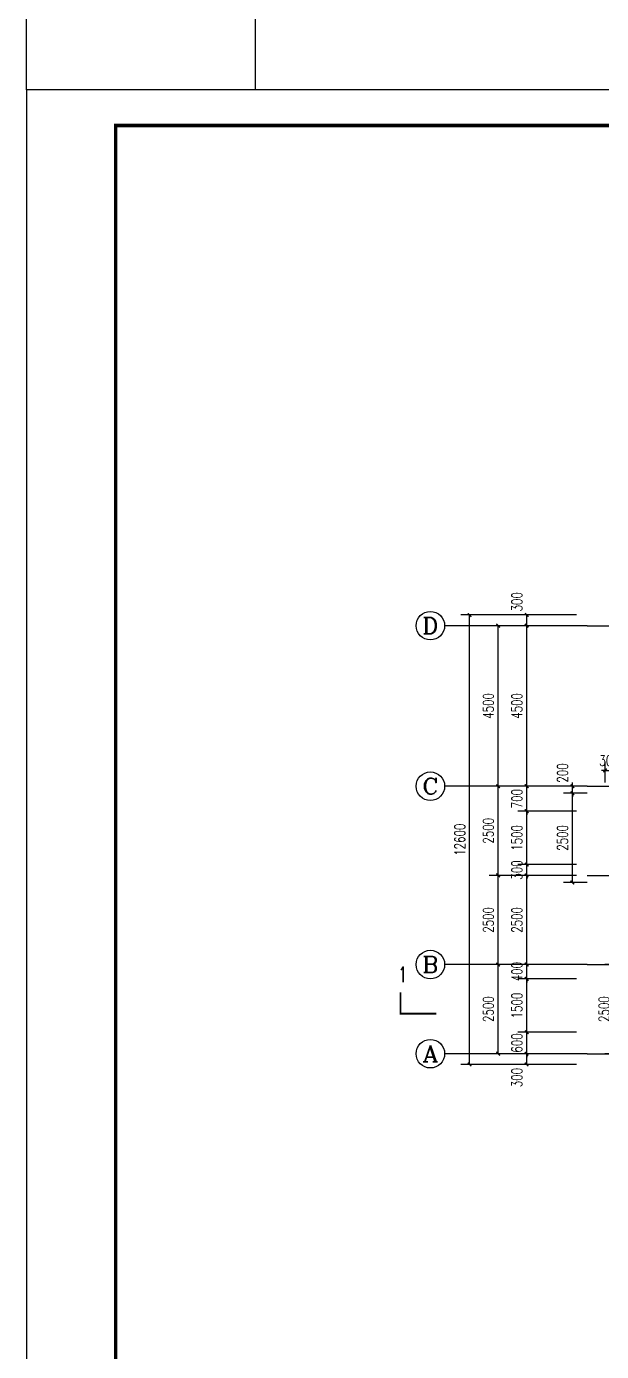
# Model space of a CAD drawing. Extents: x 5066963 to 5185393, y -485691 to -238129.
# Drawn here: x 5095824 to 5111945, y -398709 to -361561 of the extents above; entities that cross this region are included whole.
import ezdxf
from ezdxf.enums import TextEntityAlignment as Align

# ---------------------------------------------------------------- set-up
doc = ezdxf.new("R2010")
doc.units = 0
doc.header["$LTSCALE"] = 1000
doc.header["$MEASUREMENT"] = 0
doc.linetypes.add('DOTE', pattern=[2.42, 2, -0.2, 0.02, -0.2])
doc.layers.get('0').update_dxf_attribs({"linetype": 'CONTINUOUS'})
doc.layers.get('Defpoints').update_dxf_attribs({"linetype": 'CONTINUOUS'})
doc.layers.add('_0', color=7, linetype='CONTINUOUS', lineweight=25)
for name, color, linetype in [('AXIS', 3, 'CONTINUOUS'), ('AXIS_TEXT', 7, 'CONTINUOUS'), ('DIM_SYMB', 3, 'CONTINUOUS'), ('DOTE', 252, 'CONTINUOUS'), ('PUB_DIM', 3, 'CONTINUOUS'), ('PUB_TEXT', 7, 'CONTINUOUS'), ('PUB_TITLE', 4, 'CONTINUOUS')]:
    doc.layers.add(name, color=color, linetype=linetype)
doc.styles.add('_TCH_AXIS', font='COMPLEX', dxfattribs={"bigfont": 'GBCBIG'})
doc.styles.add('_TCH_DIM_T3', font='SIMPLEX', dxfattribs={"width": 0.705882, "bigfont": 'GBCBIG'})
doc.styles.add('_TCH_LABEL', font='COMPLEX', dxfattribs={"bigfont": 'GBCBIG'})
doc.styles.add('COMPLEX', font='COMPLEX')
doc.dimstyles.new('_TCH_ARCH&&100', dxfattribs={"dimtxt": 297.5, "dimasz": 100, "dimexe": 250, "dimexo": 300, "dimgap": 126.25, "dimtad": 1, "dimdec": 0, "dimzin": 0, "dimdsep": 46, "dimtxsty": '_TCH_DIM_T3', "dimblk": 'ARCHTICK', "dimcen": 0.09, "dimclrt": 7, "dimazin": 2, "dimtfac": 1, "dimtdec": 0, "dimtix": 1, "dimtmove": 2, "dimatfit": 3, "dimfxl": 0, "dimtolj": 1, "dimtzin": 0, "dimarcsym": 0})

# ---------------------------------------------------------------- blocks, each defined once
blk = doc.blocks.new('_ArchTick')
at = {"color": 0, "linetype": 'ByBlock', "const_width": 0.4}
blk.add_lwpolyline([(-0.5, -0.5), (0.5, 0.5)], dxfattribs=at)
blk = doc.blocks.new('*D90')
at = {"layer": 'Defpoints', "color": 0}
for p in [(5109847, -378060), (5111547, -378060), (5111547, -378360)]:
    blk.add_point(p, dxfattribs=at)
at = {"layer": 'PUB_DIM', "color": 0, "lineweight": -2}
for p, q in [((5111247, -378060), (5109597, -378060)), ((5109847, -378360), (5109847, -378060)), ((5111247, -378360), (5109597, -378360))]:
    blk.add_line(p, q, dxfattribs=at)
at = {"layer": 'PUB_DIM', "color": 0, "lineweight": -2, "xscale": 100, "yscale": 100, "zscale": 100}
for p, rotation in [((5109847, -378060), 90), ((5109847, -378360), 270)]:
    blk.add_blockref('_ArchTick', p, dxfattribs=dict(at, rotation=rotation))
at = {"layer": 'PUB_DIM', "color": 7, "insert": (5109572, -377690), "char_height": 297.5, "attachment_point": 5, "rotation": 90, "style": '_TCH_DIM_T3'}
blk.add_mtext('\\A1;300', dxfattribs=at)
blk = doc.blocks.new('*D91')
at = {"layer": 'Defpoints', "color": 0}
for p in [(5109847, -378360), (5111547, -378360), (5111547, -382860)]:
    blk.add_point(p, dxfattribs=at)
at = {"layer": 'PUB_DIM', "color": 0, "lineweight": -2}
for p, q in [((5111247, -378360), (5109597, -378360)), ((5109847, -382860), (5109847, -378360)), ((5111247, -382860), (5109597, -382860))]:
    blk.add_line(p, q, dxfattribs=at)
at = {"layer": 'PUB_DIM', "color": 0, "lineweight": -2, "xscale": 100, "yscale": 100, "zscale": 100}
for p, rotation in [((5109847, -378360), 90), ((5109847, -382860), 270)]:
    blk.add_blockref('_ArchTick', p, dxfattribs=dict(at, rotation=rotation))
at = {"layer": 'PUB_DIM', "color": 7, "insert": (5109572, -380610), "char_height": 297.5, "attachment_point": 5, "rotation": 90, "style": '_TCH_DIM_T3'}
blk.add_mtext('\\A1;4500', dxfattribs=at)
blk = doc.blocks.new('*D92')
at = {"layer": 'Defpoints', "color": 0}
for p in [(5109847, -382860), (5111547, -382860), (5111547, -383560)]:
    blk.add_point(p, dxfattribs=at)
at = {"layer": 'PUB_DIM', "color": 0, "lineweight": -2}
for p, q in [((5111247, -382860), (5109597, -382860)), ((5109847, -382860), (5109847, -382760)), ((5109847, -383560), (5109847, -382860)), ((5111247, -383560), (5109597, -383560)), ((5109847, -383560), (5109847, -383660))]:
    blk.add_line(p, q, dxfattribs=at)
at = {"layer": 'PUB_DIM', "color": 0, "lineweight": -2, "xscale": 100, "yscale": 100, "zscale": 100}
for p, rotation in [((5109847, -382860), 270), ((5109847, -383560), 90)]:
    blk.add_blockref('_ArchTick', p, dxfattribs=dict(at, rotation=rotation))
at = {"layer": 'PUB_DIM', "color": 7, "insert": (5109572, -383210), "char_height": 297.5, "attachment_point": 5, "rotation": 90, "style": '_TCH_DIM_T3'}
blk.add_mtext('\\A1;700', dxfattribs=at)
blk = doc.blocks.new('*D93')
at = {"layer": 'Defpoints', "color": 0}
for p in [(5109847, -383560), (5111547, -383560), (5111547, -385060)]:
    blk.add_point(p, dxfattribs=at)
at = {"layer": 'PUB_DIM', "color": 0, "lineweight": -2}
for p, q in [((5111247, -383560), (5109597, -383560)), ((5109847, -385060), (5109847, -383560)), ((5111247, -385060), (5109597, -385060))]:
    blk.add_line(p, q, dxfattribs=at)
at = {"layer": 'PUB_DIM', "color": 0, "lineweight": -2, "xscale": 100, "yscale": 100, "zscale": 100}
for p, rotation in [((5109847, -383560), 90), ((5109847, -385060), 270)]:
    blk.add_blockref('_ArchTick', p, dxfattribs=dict(at, rotation=rotation))
at = {"layer": 'PUB_DIM', "color": 7, "insert": (5109572, -384310), "char_height": 297.5, "attachment_point": 5, "rotation": 90, "style": '_TCH_DIM_T3'}
blk.add_mtext('\\A1;1500', dxfattribs=at)
blk = doc.blocks.new('*D94')
at = {"layer": 'Defpoints', "color": 0}
for p in [(5109847, -385060), (5111547, -385060), (5111547, -385360)]:
    blk.add_point(p, dxfattribs=at)
at = {"layer": 'PUB_DIM', "color": 0, "lineweight": -2}
for p, q in [((5111247, -385060), (5109597, -385060)), ((5109847, -385060), (5109847, -384960)), ((5109847, -385360), (5109847, -385060)), ((5111247, -385360), (5109597, -385360)), ((5109847, -385360), (5109847, -385460))]:
    blk.add_line(p, q, dxfattribs=at)
at = {"layer": 'PUB_DIM', "color": 0, "lineweight": -2, "xscale": 100, "yscale": 100, "zscale": 100}
for p, rotation in [((5109847, -385060), 270), ((5109847, -385360), 90)]:
    blk.add_blockref('_ArchTick', p, dxfattribs=dict(at, rotation=rotation))
at = {"layer": 'PUB_DIM', "color": 7, "insert": (5109572, -385210), "char_height": 297.5, "attachment_point": 5, "rotation": 90, "style": '_TCH_DIM_T3'}
blk.add_mtext('\\A1;300', dxfattribs=at)
blk = doc.blocks.new('*D95')
at = {"layer": 'Defpoints', "color": 0}
for p in [(5109847, -385360), (5111547, -385360), (5111547, -387860)]:
    blk.add_point(p, dxfattribs=at)
at = {"layer": 'PUB_DIM', "color": 0, "lineweight": -2}
for p, q in [((5111247, -385360), (5109597, -385360)), ((5109847, -387860), (5109847, -385360)), ((5111247, -387860), (5109597, -387860))]:
    blk.add_line(p, q, dxfattribs=at)
at = {"layer": 'PUB_DIM', "color": 0, "lineweight": -2, "xscale": 100, "yscale": 100, "zscale": 100}
for p, rotation in [((5109847, -385360), 90), ((5109847, -387860), 270)]:
    blk.add_blockref('_ArchTick', p, dxfattribs=dict(at, rotation=rotation))
at = {"layer": 'PUB_DIM', "color": 7, "insert": (5109572, -386610), "char_height": 297.5, "attachment_point": 5, "rotation": 90, "style": '_TCH_DIM_T3'}
blk.add_mtext('\\A1;2500', dxfattribs=at)
blk = doc.blocks.new('*D96')
at = {"layer": 'Defpoints', "color": 0}
for p in [(5109847, -387860), (5111547, -387860), (5111547, -388260)]:
    blk.add_point(p, dxfattribs=at)
at = {"layer": 'PUB_DIM', "color": 0, "lineweight": -2}
for p, q in [((5109847, -387860), (5109847, -387760)), ((5111247, -387860), (5109597, -387860)), ((5109847, -388260), (5109847, -387860)), ((5111247, -388260), (5109597, -388260)), ((5109847, -388260), (5109847, -388360))]:
    blk.add_line(p, q, dxfattribs=at)
at = {"layer": 'PUB_DIM', "color": 0, "lineweight": -2, "xscale": 100, "yscale": 100, "zscale": 100}
for p, rotation in [((5109847, -387860), 270), ((5109847, -388260), 90)]:
    blk.add_blockref('_ArchTick', p, dxfattribs=dict(at, rotation=rotation))
at = {"layer": 'PUB_DIM', "color": 7, "insert": (5109572, -388060), "char_height": 297.5, "attachment_point": 5, "rotation": 90, "style": '_TCH_DIM_T3'}
blk.add_mtext('\\A1;400', dxfattribs=at)
blk = doc.blocks.new('*D97')
at = {"layer": 'Defpoints', "color": 0}
for p in [(5109847, -388260), (5111547, -388260), (5111547, -389760)]:
    blk.add_point(p, dxfattribs=at)
at = {"layer": 'PUB_DIM', "color": 0, "lineweight": -2}
for p, q in [((5111247, -388260), (5109597, -388260)), ((5109847, -389760), (5109847, -388260)), ((5111247, -389760), (5109597, -389760))]:
    blk.add_line(p, q, dxfattribs=at)
at = {"layer": 'PUB_DIM', "color": 0, "lineweight": -2, "xscale": 100, "yscale": 100, "zscale": 100}
for p, rotation in [((5109847, -388260), 90), ((5109847, -389760), 270)]:
    blk.add_blockref('_ArchTick', p, dxfattribs=dict(at, rotation=rotation))
at = {"layer": 'PUB_DIM', "color": 7, "insert": (5109572, -389010), "char_height": 297.5, "attachment_point": 5, "rotation": 90, "style": '_TCH_DIM_T3'}
blk.add_mtext('\\A1;1500', dxfattribs=at)
blk = doc.blocks.new('*D98')
at = {"layer": 'Defpoints', "color": 0}
for p in [(5109847, -389760), (5111547, -389760), (5111547, -390360)]:
    blk.add_point(p, dxfattribs=at)
at = {"layer": 'PUB_DIM', "color": 0, "lineweight": -2}
for p, q in [((5109847, -389760), (5109847, -389660)), ((5111247, -389760), (5109597, -389760)), ((5109847, -390360), (5109847, -389760)), ((5111247, -390360), (5109597, -390360)), ((5109847, -390360), (5109847, -390460))]:
    blk.add_line(p, q, dxfattribs=at)
at = {"layer": 'PUB_DIM', "color": 0, "lineweight": -2, "xscale": 100, "yscale": 100, "zscale": 100}
for p, rotation in [((5109847, -389760), 270), ((5109847, -390360), 90)]:
    blk.add_blockref('_ArchTick', p, dxfattribs=dict(at, rotation=rotation))
at = {"layer": 'PUB_DIM', "color": 7, "insert": (5109572, -390060), "char_height": 297.5, "attachment_point": 5, "rotation": 90, "style": '_TCH_DIM_T3'}
blk.add_mtext('\\A1;600', dxfattribs=at)
blk = doc.blocks.new('*D99')
at = {"layer": 'Defpoints', "color": 0}
for p in [(5109847, -390360), (5111547, -390360), (5111547, -390660)]:
    blk.add_point(p, dxfattribs=at)
at = {"layer": 'PUB_DIM', "color": 0, "lineweight": -2}
for p, q in [((5111247, -390360), (5109597, -390360)), ((5109847, -390660), (5109847, -390360)), ((5111247, -390660), (5109597, -390660))]:
    blk.add_line(p, q, dxfattribs=at)
at = {"layer": 'PUB_DIM', "color": 0, "lineweight": -2, "xscale": 100, "yscale": 100, "zscale": 100}
for p, rotation in [((5109847, -390360), 90), ((5109847, -390660), 270)]:
    blk.add_blockref('_ArchTick', p, dxfattribs=dict(at, rotation=rotation))
at = {"layer": 'PUB_DIM', "color": 7, "insert": (5109572, -391030), "char_height": 297.5, "attachment_point": 5, "rotation": 90, "style": '_TCH_DIM_T3'}
blk.add_mtext('\\A1;300', dxfattribs=at)
blk = doc.blocks.new('*D107')
at = {"layer": 'Defpoints', "color": 0}
for p in [(5112290, -387860), (5113019, -387860), (5113019, -390360)]:
    blk.add_point(p, dxfattribs=at)
at = {"layer": 'PUB_DIM', "color": 0, "lineweight": -2}
for p, q in [((5112719, -387860), (5112040, -387860)), ((5112290, -390360), (5112290, -387860)), ((5112719, -390360), (5112040, -390360))]:
    blk.add_line(p, q, dxfattribs=at)
at = {"layer": 'PUB_DIM', "color": 0, "lineweight": -2, "xscale": 100, "yscale": 100, "zscale": 100}
for p, rotation in [((5112290, -387860), 90), ((5112290, -390360), 270)]:
    blk.add_blockref('_ArchTick', p, dxfattribs=dict(at, rotation=rotation))
at = {"layer": 'PUB_DIM', "color": 7, "insert": (5112015, -389110), "char_height": 297.5, "attachment_point": 5, "rotation": 90, "style": '_TCH_DIM_T3'}
blk.add_mtext('\\A1;2500', dxfattribs=at)
blk = doc.blocks.new('*D109')
at = {"layer": 'Defpoints', "color": 0}
for p in [(5111128, -382860), (5111842, -382860), (5111842, -383060)]:
    blk.add_point(p, dxfattribs=at)
at = {"layer": 'PUB_DIM', "color": 0, "lineweight": -2}
for p, q in [((5111542, -382860), (5110878, -382860)), ((5111128, -382860), (5111128, -382760)), ((5111128, -383060), (5111128, -382860)), ((5111542, -383060), (5110878, -383060)), ((5111128, -383060), (5111128, -383160))]:
    blk.add_line(p, q, dxfattribs=at)
at = {"layer": 'PUB_DIM', "color": 0, "lineweight": -2, "xscale": 100, "yscale": 100, "zscale": 100}
for p, rotation in [((5111128, -382860), 270), ((5111128, -383060), 90)]:
    blk.add_blockref('_ArchTick', p, dxfattribs=dict(at, rotation=rotation))
at = {"layer": 'PUB_DIM', "color": 7, "insert": (5110853, -382490), "char_height": 297.5, "attachment_point": 5, "rotation": 90, "style": '_TCH_DIM_T3'}
blk.add_mtext('\\A1;200', dxfattribs=at)
blk = doc.blocks.new('*D110')
at = {"layer": 'Defpoints', "color": 0}
for p in [(5111128, -383060), (5111842, -383060), (5111842, -385560)]:
    blk.add_point(p, dxfattribs=at)
at = {"layer": 'PUB_DIM', "color": 0, "lineweight": -2}
for p, q in [((5111542, -383060), (5110878, -383060)), ((5111128, -385560), (5111128, -383060)), ((5111542, -385560), (5110878, -385560))]:
    blk.add_line(p, q, dxfattribs=at)
at = {"layer": 'PUB_DIM', "color": 0, "lineweight": -2, "xscale": 100, "yscale": 100, "zscale": 100}
for p, rotation in [((5111128, -383060), 90), ((5111128, -385560), 270)]:
    blk.add_blockref('_ArchTick', p, dxfattribs=dict(at, rotation=rotation))
at = {"layer": 'PUB_DIM', "color": 7, "insert": (5110853, -384310), "char_height": 297.5, "attachment_point": 5, "rotation": 90, "style": '_TCH_DIM_T3'}
blk.add_mtext('\\A1;2500', dxfattribs=at)
blk = doc.blocks.new('*D111')
at = {"layer": 'Defpoints', "color": 0}
for p in [(5113547, -382420), (5112047, -383059), (5113547, -383059)]:
    blk.add_point(p, dxfattribs=at)
at = {"layer": 'PUB_DIM', "color": 0, "lineweight": -2}
for p, q in [((5112047, -382759), (5112047, -382170)), ((5113547, -382759), (5113547, -382170)), ((5112047, -382420), (5111947, -382420)), ((5112047, -382420), (5113547, -382420)), ((5113547, -382420), (5113647, -382420))]:
    blk.add_line(p, q, dxfattribs=at)
at = {"layer": 'PUB_DIM', "color": 0, "lineweight": -2, "xscale": 100, "yscale": 100, "zscale": 100}
blk.add_blockref('_ArchTick', (5112047, -382420), dxfattribs=at)
at = {"layer": 'PUB_DIM', "color": 0, "lineweight": -2, "xscale": 100, "yscale": 100, "zscale": 100, "rotation": 180}
blk.add_blockref('_ArchTick', (5113547, -382420), dxfattribs=at)
at = {"layer": 'PUB_DIM', "color": 7, "insert": (5112797, -382145), "char_height": 297.5, "attachment_point": 5, "style": '_TCH_DIM_T3'}
blk.add_mtext('\\A1;300x5=1500', dxfattribs=at)
blk = doc.blocks.new('*D214')
at = {"layer": 'AXIS', "color": 0, "lineweight": -2}
for p, q in [((5111247, -387860), (5108797, -387860)), ((5109047, -390360), (5109047, -387860)), ((5111247, -390360), (5108797, -390360))]:
    blk.add_line(p, q, dxfattribs=at)
at = {"layer": 'Defpoints', "color": 0}
for p in [(5109047, -387860), (5111547, -387860), (5111547, -390360)]:
    blk.add_point(p, dxfattribs=at)
at = {"layer": 'AXIS', "color": 0, "lineweight": -2, "xscale": 100, "yscale": 100, "zscale": 100}
for p, rotation in [((5109047, -387860), 90), ((5109047, -390360), 270)]:
    blk.add_blockref('_ArchTick', p, dxfattribs=dict(at, rotation=rotation))
at = {"layer": 'AXIS', "color": 7, "insert": (5108772, -389110), "char_height": 297.5, "attachment_point": 5, "rotation": 90, "style": '_TCH_DIM_T3'}
blk.add_mtext('\\A1;2500', dxfattribs=at)
blk = doc.blocks.new('*D215')
at = {"layer": 'AXIS', "color": 0, "lineweight": -2}
for p, q in [((5111247, -385360), (5108797, -385360)), ((5109047, -387860), (5109047, -385360)), ((5111247, -387860), (5108797, -387860))]:
    blk.add_line(p, q, dxfattribs=at)
at = {"layer": 'Defpoints', "color": 0}
for p in [(5109047, -385360), (5111547, -385360), (5111547, -387860)]:
    blk.add_point(p, dxfattribs=at)
at = {"layer": 'AXIS', "color": 0, "lineweight": -2, "xscale": 100, "yscale": 100, "zscale": 100}
for p, rotation in [((5109047, -385360), 90), ((5109047, -387860), 270)]:
    blk.add_blockref('_ArchTick', p, dxfattribs=dict(at, rotation=rotation))
at = {"layer": 'AXIS', "color": 7, "insert": (5108772, -386610), "char_height": 297.5, "attachment_point": 5, "rotation": 90, "style": '_TCH_DIM_T3'}
blk.add_mtext('\\A1;2500', dxfattribs=at)
blk = doc.blocks.new('*D216')
at = {"layer": 'AXIS', "color": 0, "lineweight": -2}
for p, q in [((5111247, -382860), (5108797, -382860)), ((5109047, -385360), (5109047, -382860)), ((5111247, -385360), (5108797, -385360))]:
    blk.add_line(p, q, dxfattribs=at)
at = {"layer": 'Defpoints', "color": 0}
for p in [(5109047, -382860), (5111547, -382860), (5111547, -385360)]:
    blk.add_point(p, dxfattribs=at)
at = {"layer": 'AXIS', "color": 0, "lineweight": -2, "xscale": 100, "yscale": 100, "zscale": 100}
for p, rotation in [((5109047, -382860), 90), ((5109047, -385360), 270)]:
    blk.add_blockref('_ArchTick', p, dxfattribs=dict(at, rotation=rotation))
at = {"layer": 'AXIS', "color": 7, "insert": (5108772, -384110), "char_height": 297.5, "attachment_point": 5, "rotation": 90, "style": '_TCH_DIM_T3'}
blk.add_mtext('\\A1;2500', dxfattribs=at)
blk = doc.blocks.new('*D217')
at = {"layer": 'AXIS', "color": 0, "lineweight": -2}
for p, q in [((5111247, -378360), (5108797, -378360)), ((5109047, -382860), (5109047, -378360)), ((5111247, -382860), (5108797, -382860))]:
    blk.add_line(p, q, dxfattribs=at)
at = {"layer": 'Defpoints', "color": 0}
for p in [(5109047, -378360), (5111547, -378360), (5111547, -382860)]:
    blk.add_point(p, dxfattribs=at)
at = {"layer": 'AXIS', "color": 0, "lineweight": -2, "xscale": 100, "yscale": 100, "zscale": 100}
for p, rotation in [((5109047, -378360), 90), ((5109047, -382860), 270)]:
    blk.add_blockref('_ArchTick', p, dxfattribs=dict(at, rotation=rotation))
at = {"layer": 'AXIS', "color": 7, "insert": (5108772, -380610), "char_height": 297.5, "attachment_point": 5, "rotation": 90, "style": '_TCH_DIM_T3'}
blk.add_mtext('\\A1;4500', dxfattribs=at)
blk = doc.blocks.new('*D218')
at = {"layer": 'AXIS', "color": 0, "lineweight": -2}
for p, q in [((5111247, -378060), (5107997, -378060)), ((5108247, -390660), (5108247, -378060)), ((5111247, -390660), (5107997, -390660))]:
    blk.add_line(p, q, dxfattribs=at)
at = {"layer": 'Defpoints', "color": 0}
for p in [(5108247, -378060), (5111547, -378060), (5111547, -390660)]:
    blk.add_point(p, dxfattribs=at)
at = {"layer": 'AXIS', "color": 0, "lineweight": -2, "xscale": 100, "yscale": 100, "zscale": 100}
for p, rotation in [((5108247, -378060), 90), ((5108247, -390660), 270)]:
    blk.add_blockref('_ArchTick', p, dxfattribs=dict(at, rotation=rotation))
at = {"layer": 'AXIS', "color": 7, "insert": (5107972, -384360), "char_height": 297.5, "attachment_point": 5, "rotation": 90, "style": '_TCH_DIM_T3'}
blk.add_mtext('\\A1;12600', dxfattribs=at)
blk = doc.blocks.new('_AXISO')
blk.add_circle((0, 0), 0.5)
at = {"layer": 'AXIS_TEXT', "style": 'COMPLEX', "width": 1.041667}
blk.add_attdef('A', text='', height=0.56, dxfattribs=at).set_placement((-0.25, -0.28), (0.25, -0.28), align=Align.FIT)

msp = doc.modelspace()

# ---------------------------------------------------------------- linework, layer by layer
at = {"layer": '_0', "color": 0}
msp.add_lwpolyline([(5095824.1, -359783.9), (5102236.5, -359783.9), (5102236.5, -363337.3), (5095824.1, -363337.3)], close=True, dxfattribs=at)
at = {"layer": 'AXIS', "color": 0}
for p, q in [((5111546.8, -378359.9), (5107546.8, -378359.9)), ((5111546.8, -382859.9), (5107546.8, -382859.9)), ((5111546.8, -387859.9), (5107546.8, -387859.9)), ((5111546.8, -390359.9), (5107546.8, -390359.9))]:
    msp.add_line(p, q, dxfattribs=at)
at = {"layer": 'DIM_SYMB', "color": 0, "const_width": 50}
msp.add_lwpolyline([(5106309.4, -388639), (5106309.4, -389239), (5107309.4, -389239)], dxfattribs=at)
at = {"layer": 'DOTE', "linetype": 'DOTE'}
for p, q in [((5111546.8, -378359.9), (5131946.8, -378359.9)), ((5111546.8, -382859.9), (5131946.8, -382859.9)), ((5111546.8, -385359.9), (5119846.8, -385359.9)), ((5111546.8, -387859.9), (5131946.8, -387859.9)), ((5111546.8, -390359.9), (5131946.8, -390359.9))]:
    msp.add_line(p, q, dxfattribs=at)
at = {"layer": 'PUB_TITLE', "color": 4}
msp.add_lwpolyline([(5095824.1, -422737.3), (5179924.1, -422737.3), (5179924.1, -363337.3), (5095824.1, -363337.3)], close=True, dxfattribs=at)
at = {"layer": 'PUB_TITLE', "color": 4, "const_width": 100}
msp.add_lwpolyline([(5098324.1, -421737.3), (5178924.1, -421737.3), (5178924.1, -364337.3), (5098324.1, -364337.3)], close=True, dxfattribs=at)

# ---------------------------------------------------------------- block references
at = {"layer": 'AXIS', "color": 0}
ref = msp.add_blockref('_AXISO', (5107146.8, -378359.9), dxfattribs=dict(at, xscale=800, yscale=800, zscale=800))
ref.add_attrib('A', 'D', dxfattribs={"layer": 'AXIS_TEXT', "color": 0, "height": 452.5, "style": '_TCH_AXIS', "width": 1.235294}).set_placement((5106920.6, -378586.2), (5107373.1, -378586.2), align=Align.FIT)
ref = msp.add_blockref('_AXISO', (5107146.8, -382859.9), dxfattribs=dict(at, xscale=800, yscale=800, zscale=800))
ref.add_attrib('A', 'C', dxfattribs={"layer": 'AXIS_TEXT', "color": 0, "height": 452.5, "style": '_TCH_AXIS', "width": 1.4}).set_placement((5106920.6, -383086.2), (5107373.1, -383086.2), align=Align.FIT)
ref = msp.add_blockref('_AXISO', (5107146.8, -387859.9), dxfattribs=dict(at, xscale=800, yscale=800, zscale=800))
ref.add_attrib('A', 'B', dxfattribs={"layer": 'AXIS_TEXT', "color": 0, "height": 452.5, "style": '_TCH_AXIS', "width": 1.235294}).set_placement((5106920.6, -388086.2), (5107373.1, -388086.2), align=Align.FIT)
ref = msp.add_blockref('_AXISO', (5107146.8, -390359.9), dxfattribs=dict(at, xscale=800, yscale=800, zscale=800))
ref.add_attrib('A', 'A', dxfattribs={"layer": 'AXIS_TEXT', "color": 0, "height": 452.5, "style": '_TCH_AXIS', "width": 1.166667}).set_placement((5106920.6, -390586.2), (5107373.1, -390586.2), align=Align.FIT)

# ---------------------------------------------------------------- texts
at = {"layer": 'PUB_TEXT', "color": 0, "style": '_TCH_LABEL', "width": 0.705882}
msp.add_text('1', height=425, dxfattribs=at).set_placement((5106245.1, -388351.5))

# ---------------------------------------------------------------- dimensions: what is measured, and where the dimension line sits
at = {"layer": 'AXIS', "color": 0}
for p1, p2, distance, picture, middle in [((5111546.8, -390659.9), (5111546.8, -378059.9), 3300, '*D218', (5107971.8, -384359.9)), ((5111546.8, -382859.9), (5111546.8, -378359.9), 2500, '*D217', (5108771.8, -380609.9)), ((5111546.8, -385359.9), (5111546.8, -382859.9), 2500, '*D216', (5108771.8, -384109.9)), ((5111546.8, -387859.9), (5111546.8, -385359.9), 2500, '*D215', (5108771.8, -386609.9)), ((5111546.8, -390359.9), (5111546.8, -387859.9), 2500, '*D214', (5108771.8, -389109.9))]:
    dim = msp.add_aligned_dim(p1=p1, p2=p2, distance=distance, dimstyle='_TCH_ARCH&&100', dxfattribs=at)
    dim.commit()
    dim.dimension.update_dxf_attribs({"geometry": picture, "text_midpoint": middle})
at = {"layer": 'PUB_DIM', "color": 0}
for base, p1, p2, picture, middle in [((5109846.8, -378059.9), (5111546.8, -378359.9), (5111546.8, -378059.9), '*D90', (5109571.8, -377689.9)), ((5111127.6, -382859.9), (5111842.2, -383059.9), (5111842.2, -382859.9), '*D109', (5110852.6, -382489.9)), ((5109846.8, -390359.9), (5111546.8, -390659.9), (5111546.8, -390359.9), '*D99', (5109571.8, -391029.9))]:
    dim = msp.add_linear_dim(base=base, p1=p1, p2=p2, angle=90, dimstyle='_TCH_ARCH&&100', dxfattribs=at)
    dim.commit()
    dim.dimension.update_dxf_attribs({"geometry": picture, "text_midpoint": middle, "dimtype": 129})
for p1, p2, distance, picture, middle in [((5111546.8, -382859.9), (5111546.8, -378359.9), 1700, '*D91', (5109571.8, -380609.9)), ((5111546.8, -383559.9), (5111546.8, -382859.9), 1700, '*D92', (5109571.8, -383209.9)), ((5111842.2, -385559.8), (5111842.2, -383059.9), 714.6, '*D110', (5110852.6, -384309.9)), ((5111546.8, -385059.9), (5111546.8, -383559.9), 1700, '*D93', (5109571.8, -384309.9)), ((5111546.8, -385359.9), (5111546.8, -385059.9), 1700, '*D94', (5109571.8, -385209.9)), ((5111546.8, -387859.9), (5111546.8, -385359.9), 1700, '*D95', (5109571.8, -386609.9)), ((5111546.8, -388259.9), (5111546.8, -387859.9), 1700, '*D96', (5109571.8, -388059.9)), ((5113019.3, -390359.9), (5113019.3, -387859.9), 729.6, '*D107', (5112014.7, -389109.9)), ((5111546.8, -389759.9), (5111546.8, -388259.9), 1700, '*D97', (5109571.8, -389009.9)), ((5111546.8, -390359.9), (5111546.8, -389759.9), 1700, '*D98', (5109571.8, -390059.9))]:
    dim = msp.add_aligned_dim(p1=p1, p2=p2, distance=distance, dimstyle='_TCH_ARCH&&100', dxfattribs=at)
    dim.commit()
    dim.dimension.update_dxf_attribs({"geometry": picture, "text_midpoint": middle})
dim = msp.add_aligned_dim(p1=(5112046.8, -383059.3), p2=(5113546.8, -383059.3), distance=639.6, text='300x5=1500', dimstyle='_TCH_ARCH&&100', dxfattribs=at)
dim.commit()
dim.dimension.update_dxf_attribs({"geometry": '*D111', "text_midpoint": (5112796.8, -382144.7)})

doc.saveas('drawing.dxf')
